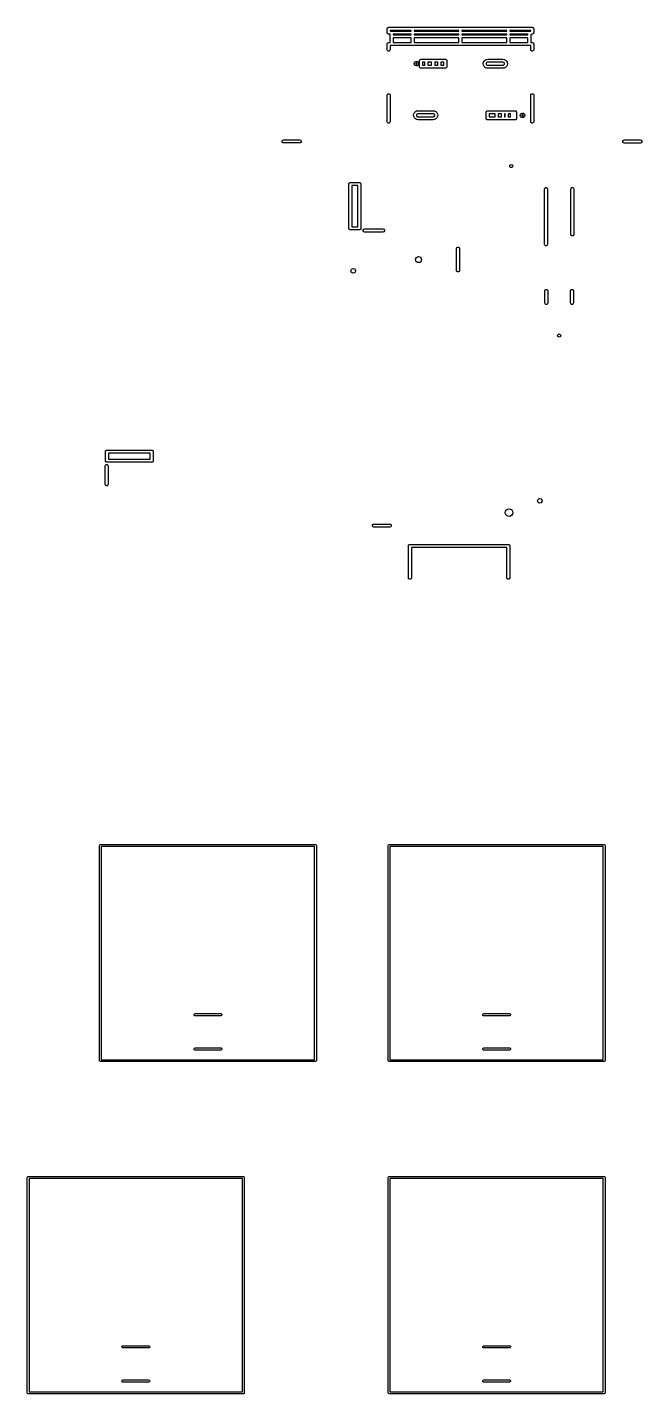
# Model space of a CAD drawing. Extents: x 9 to 342, y 7 to 196.
# Drawn here: x 175.5 to 216, y 105.4 to 195.5 of the extents above; entities that cross this region are included whole.
import ezdxf

# ---------------------------------------------------------------- set-up
doc = ezdxf.new("R2010")
doc.units = 0
doc.layers.add('BLACK', color=7, linetype='CONTINUOUS')

msp = doc.modelspace()

# ---------------------------------------------------------------- linework, layer by layer
at = {"layer": 'BLACK', "linetype": 'CONTINUOUS'}
for p, q in [((199.216, 195.432), (199.221, 195.447)), ((199.216, 195.182), (199.216, 195.432)), ((199.221, 195.168), (199.216, 195.182)), ((199.221, 195.463), (199.23, 195.476)), ((199.221, 195.447), (199.221, 195.463)), ((199.221, 195.166), (199.221, 195.168)), ((199.221, 195.151), (199.221, 195.166)), ((199.225, 195.146), (199.221, 195.151)), ((199.226, 195.139), (199.225, 195.146)), ((199.232, 195.131), (199.226, 195.139)), ((199.23, 195.476), (199.235, 195.491)), ((199.235, 195.123), (199.232, 195.131)), ((199.235, 195.491), (199.248, 195.5)), ((199.246, 195.115), (199.235, 195.123)), ((199.252, 195.108), (199.246, 195.115)), ((199.248, 195.5), (199.257, 195.513)), ((199.257, 195.101), (199.252, 195.108)), ((199.257, 195.513), (199.272, 195.518)), ((199.258, 195.101), (199.257, 195.101)), ((199.259, 195.1), (199.258, 195.101)), ((199.275, 195.094), (199.259, 195.1)), ((199.272, 195.518), (199.285, 195.527)), ((199.285, 195.087), (199.275, 195.094)), ((199.285, 195.527), (199.301, 195.527)), ((199.295, 195.087), (199.285, 195.087)), ((199.308, 195.082), (199.295, 195.087)), ((199.301, 195.527), (199.316, 195.532)), ((199.313, 195.083), (199.308, 195.082)), ((199.316, 195.082), (199.313, 195.083)), ((199.316, 195.532), (208.786, 195.532)), ((199.405, 195.082), (199.316, 195.082)), ((199.413, 195.067), (199.405, 195.082)), ((199.413, 195.057), (199.413, 195.067)), ((199.413, 194.532), (199.413, 195.057)), ((199.416, 195.332), (199.416, 195.29)), ((200.794, 195.332), (199.416, 195.332)), ((199.416, 195.29), (199.429, 195.289)), ((199.429, 195.289), (199.445, 195.282)), ((199.445, 195.282), (200.794, 195.282)), ((199.609, 195.082), (199.613, 195.057)), ((200.794, 195.082), (199.609, 195.082)), ((199.613, 195.057), (199.613, 195.032)), ((199.613, 195.032), (200.794, 195.032)), ((199.613, 194.832), (199.613, 194.532)), ((200.794, 194.832), (199.613, 194.832)), ((200.794, 195.282), (200.794, 195.332)), ((200.794, 195.032), (200.794, 195.082)), ((200.794, 194.532), (200.794, 194.832)), ((200.994, 195.332), (200.994, 195.282)), ((203.951, 195.332), (200.994, 195.332)), ((200.994, 195.282), (203.951, 195.282)), ((200.994, 195.082), (200.994, 195.032)), ((203.951, 195.082), (200.994, 195.082)), ((200.994, 195.032), (203.951, 195.032)), ((200.994, 194.832), (200.994, 194.532)), ((203.951, 194.832), (200.994, 194.832)), ((203.951, 195.282), (203.951, 195.332)), ((203.951, 195.032), (203.951, 195.082)), ((203.951, 194.532), (203.951, 194.832)), ((204.151, 195.332), (204.151, 195.282)), ((207.108, 195.332), (204.151, 195.332)), ((204.151, 195.282), (205.037, 195.282)), ((204.151, 195.082), (204.151, 195.032)), ((205.037, 195.082), (204.151, 195.082)), ((204.151, 195.032), (207.108, 195.032)), ((204.151, 194.832), (204.151, 194.532)), ((207.108, 194.832), (204.151, 194.832)), ((205.037, 195.282), (207.108, 195.282)), ((207.108, 195.082), (205.037, 195.082)), ((207.108, 195.282), (207.108, 195.332)), ((207.108, 195.032), (207.108, 195.082)), ((207.108, 194.532), (207.108, 194.832)), ((207.308, 195.332), (207.308, 195.282)), ((208.686, 195.332), (207.308, 195.332)), ((207.308, 195.282), (208.686, 195.282)), ((207.308, 195.082), (207.308, 195.032)), ((208.496, 195.082), (207.308, 195.082)), ((207.308, 195.032), (208.489, 195.032)), ((207.308, 194.832), (207.308, 194.532)), ((208.489, 194.832), (207.308, 194.832)), ((208.489, 195.057), (208.494, 195.071)), ((208.489, 195.032), (208.489, 195.057)), ((208.489, 194.532), (208.489, 194.832)), ((208.494, 195.071), (208.496, 195.082)), ((208.686, 195.282), (208.686, 195.332)), ((208.722, 195.065), (208.689, 195.035)), ((208.689, 195.035), (208.689, 195.034)), ((208.689, 195.034), (208.689, 194.532)), ((208.764, 195.082), (208.722, 195.065)), ((208.786, 195.082), (208.764, 195.082)), ((208.786, 195.532), (208.801, 195.527)), ((208.804, 195.087), (208.786, 195.082)), ((208.801, 195.527), (208.817, 195.527)), ((208.817, 195.087), (208.804, 195.087)), ((208.817, 195.527), (208.83, 195.518)), ((208.824, 195.092), (208.817, 195.087)), ((208.836, 195.095), (208.824, 195.092)), ((208.83, 195.518), (208.845, 195.513)), ((208.84, 195.1), (208.836, 195.095)), ((208.845, 195.101), (208.84, 195.1)), ((208.845, 195.513), (208.854, 195.5)), ((208.853, 195.112), (208.845, 195.101)), ((208.856, 195.115), (208.853, 195.112)), ((208.854, 195.5), (208.867, 195.491)), ((208.867, 195.123), (208.856, 195.115)), ((208.867, 195.491), (208.872, 195.476)), ((208.868, 195.128), (208.867, 195.123)), ((208.873, 195.132), (208.868, 195.128)), ((208.872, 195.476), (208.881, 195.463)), ((208.876, 195.144), (208.873, 195.132)), ((208.881, 195.151), (208.876, 195.144)), ((208.881, 195.463), (208.881, 195.447)), ((208.881, 195.447), (208.886, 195.432)), ((208.886, 195.182), (208.881, 195.164)), ((208.881, 195.164), (208.881, 195.151)), ((208.886, 195.432), (208.886, 195.182)), ((199.216, 194.432), (199.221, 194.447)), ((199.216, 194.057), (199.216, 194.432)), ((199.235, 193.998), (199.216, 194.057)), ((199.221, 194.463), (199.23, 194.476)), ((199.221, 194.447), (199.221, 194.463)), ((199.23, 194.476), (199.235, 194.491)), ((199.235, 194.491), (199.248, 194.5)), ((199.285, 193.962), (199.235, 193.998)), ((199.248, 194.5), (199.257, 194.513)), ((199.257, 194.513), (199.272, 194.518)), ((199.272, 194.518), (199.285, 194.527)), ((199.285, 194.527), (199.301, 194.527)), ((199.347, 193.962), (199.285, 193.962)), ((199.301, 194.527), (199.316, 194.532)), ((199.316, 194.532), (199.413, 194.532)), ((199.397, 193.998), (199.347, 193.962)), ((199.416, 194.057), (199.397, 193.998)), ((208.686, 194.332), (199.416, 194.332)), ((199.416, 194.332), (199.416, 194.057)), ((199.613, 194.532), (200.794, 194.532)), ((200.994, 194.532), (203.951, 194.532)), ((204.151, 194.532), (207.108, 194.532)), ((207.308, 194.532), (208.489, 194.532)), ((208.686, 194.057), (208.686, 194.332)), ((208.705, 193.998), (208.686, 194.057)), ((208.689, 194.532), (208.786, 194.532)), ((208.755, 193.962), (208.705, 193.998)), ((208.817, 193.962), (208.755, 193.962)), ((208.786, 194.532), (208.801, 194.527)), ((208.801, 194.527), (208.817, 194.527)), ((208.817, 194.527), (208.83, 194.518)), ((208.867, 193.998), (208.817, 193.962)), ((208.83, 194.518), (208.845, 194.513)), ((208.845, 194.513), (208.854, 194.5)), ((208.854, 194.5), (208.867, 194.491)), ((208.867, 194.491), (208.872, 194.476)), ((208.886, 194.057), (208.867, 193.998)), ((208.872, 194.476), (208.881, 194.463)), ((208.881, 194.463), (208.881, 194.447)), ((208.881, 194.447), (208.886, 194.432)), ((208.886, 194.432), (208.886, 194.057)), ((201.001, 193.132), (201.016, 193.197)), ((201.016, 193.067), (201.001, 193.132)), ((201.016, 193.197), (201.057, 193.249)), ((201.057, 193.015), (201.016, 193.067)), ((201.057, 193.249), (201.118, 193.278)), ((201.118, 192.986), (201.057, 193.015)), ((201.12, 193.175), (201.101, 193.148)), ((201.101, 193.148), (201.101, 193.132)), ((201.101, 193.132), (201.101, 193.116)), ((201.101, 193.116), (201.12, 193.089)), ((201.118, 193.278), (201.184, 193.278)), ((201.184, 192.986), (201.118, 192.986)), ((201.151, 193.185), (201.12, 193.175)), ((201.12, 193.089), (201.151, 193.079)), ((201.182, 193.175), (201.151, 193.185)), ((201.151, 193.079), (201.182, 193.089)), ((201.201, 193.148), (201.182, 193.175)), ((201.182, 193.089), (201.201, 193.116)), ((201.184, 193.278), (201.245, 193.249)), ((201.245, 193.015), (201.184, 192.986)), ((201.201, 193.132), (201.201, 193.148)), ((201.201, 193.116), (201.201, 193.132)), ((201.245, 193.249), (201.286, 193.197)), ((201.286, 193.067), (201.245, 193.015)), ((201.286, 193.197), (201.301, 193.132)), ((201.301, 193.132), (201.286, 193.067)), ((201.351, 193.332), (201.356, 193.347)), ((201.351, 192.932), (201.351, 193.332)), ((201.356, 192.917), (201.351, 192.932)), ((201.356, 193.363), (201.365, 193.376)), ((201.356, 193.347), (201.356, 193.363)), ((201.356, 192.901), (201.356, 192.917)), ((201.365, 192.888), (201.356, 192.901)), ((201.365, 193.376), (201.37, 193.391)), ((201.37, 193.391), (201.383, 193.4)), ((201.383, 193.4), (201.392, 193.413)), ((201.392, 193.413), (201.407, 193.418)), ((201.407, 193.418), (201.42, 193.427)), ((201.42, 193.427), (201.436, 193.427)), ((201.436, 193.427), (201.451, 193.432)), ((201.451, 193.432), (201.651, 193.432)), ((201.551, 193.232), (201.551, 193.032)), ((201.651, 193.232), (201.551, 193.232)), ((201.551, 193.032), (201.701, 193.032)), ((201.651, 193.432), (203.051, 193.432)), ((201.701, 193.232), (201.651, 193.232)), ((201.701, 193.032), (201.701, 193.232)), ((201.901, 193.232), (201.901, 193.032)), ((202.151, 193.232), (201.901, 193.232)), ((201.901, 193.032), (202.151, 193.032)), ((202.151, 193.032), (202.151, 193.232)), ((202.351, 193.232), (202.351, 193.032)), ((202.551, 193.232), (202.351, 193.232)), ((202.351, 193.032), (202.551, 193.032)), ((202.551, 193.032), (202.551, 193.232)), ((202.751, 193.232), (202.751, 193.032)), ((202.951, 193.232), (202.751, 193.232)), ((202.751, 193.032), (202.951, 193.032)), ((202.951, 193.032), (202.951, 193.232)), ((203.051, 193.432), (203.066, 193.427)), ((203.066, 193.427), (203.082, 193.427)), ((203.082, 193.427), (203.095, 193.418)), ((203.095, 193.418), (203.11, 193.413)), ((203.11, 193.413), (203.119, 193.4)), ((203.119, 193.4), (203.132, 193.391)), ((203.132, 193.391), (203.137, 193.376)), ((203.137, 193.376), (203.146, 193.363)), ((203.146, 192.901), (203.137, 192.888)), ((203.146, 193.363), (203.146, 193.347)), ((203.146, 193.347), (203.151, 193.332)), ((203.151, 192.932), (203.146, 192.917)), ((203.146, 192.917), (203.146, 192.901)), ((203.151, 193.332), (203.151, 192.932)), ((205.551, 193.132), (205.566, 193.225)), ((205.566, 193.039), (205.551, 193.132)), ((205.566, 193.225), (205.608, 193.308)), ((205.608, 192.956), (205.566, 193.039)), ((205.608, 193.308), (205.675, 193.375)), ((205.675, 192.889), (205.608, 192.956)), ((205.675, 193.375), (205.758, 193.417)), ((205.778, 193.205), (205.751, 193.159)), ((205.751, 193.159), (205.751, 193.105)), ((205.751, 193.105), (205.778, 193.059)), ((205.758, 193.417), (205.851, 193.432)), ((205.824, 193.232), (205.778, 193.205)), ((205.778, 193.059), (205.824, 193.032)), ((205.851, 193.232), (205.824, 193.232)), ((205.824, 193.032), (205.851, 193.032)), ((205.851, 193.432), (206.851, 193.432)), ((206.851, 193.232), (205.851, 193.232)), ((205.851, 193.032), (206.851, 193.032)), ((206.851, 193.432), (206.944, 193.417)), ((206.878, 193.232), (206.851, 193.232)), ((206.851, 193.032), (206.878, 193.032)), ((206.924, 193.205), (206.878, 193.232)), ((206.878, 193.032), (206.924, 193.059)), ((206.951, 193.159), (206.924, 193.205)), ((206.924, 193.059), (206.951, 193.105)), ((206.944, 193.417), (207.027, 193.375)), ((206.951, 193.105), (206.951, 193.159)), ((207.027, 193.375), (207.094, 193.308)), ((207.094, 192.956), (207.027, 192.889)), ((207.094, 193.308), (207.136, 193.225)), ((207.136, 193.039), (207.094, 192.956)), ((207.136, 193.225), (207.151, 193.132)), ((207.151, 193.132), (207.136, 193.039)), ((201.37, 192.873), (201.365, 192.888)), ((201.383, 192.864), (201.37, 192.873)), ((201.392, 192.851), (201.383, 192.864)), ((201.407, 192.846), (201.392, 192.851)), ((201.42, 192.837), (201.407, 192.846)), ((201.436, 192.837), (201.42, 192.837)), ((201.451, 192.832), (201.436, 192.837)), ((203.051, 192.832), (201.451, 192.832)), ((203.066, 192.837), (203.051, 192.832)), ((203.082, 192.837), (203.066, 192.837)), ((203.095, 192.846), (203.082, 192.837)), ((203.11, 192.851), (203.095, 192.846)), ((203.119, 192.864), (203.11, 192.851)), ((203.132, 192.873), (203.119, 192.864)), ((203.137, 192.888), (203.132, 192.873)), ((205.758, 192.847), (205.675, 192.889)), ((205.851, 192.832), (205.758, 192.847)), ((206.851, 192.832), (205.851, 192.832)), ((206.944, 192.847), (206.851, 192.832)), ((207.027, 192.889), (206.944, 192.847)), ((199.216, 191.057), (199.235, 191.116)), ((199.235, 191.116), (199.285, 191.152)), ((199.285, 191.152), (199.347, 191.152)), ((199.347, 191.152), (199.397, 191.116)), ((199.397, 191.116), (199.416, 191.057)), ((208.686, 191.057), (208.705, 191.116)), ((208.705, 191.116), (208.755, 191.152)), ((208.755, 191.152), (208.817, 191.152)), ((208.817, 191.152), (208.867, 191.116)), ((208.867, 191.116), (208.886, 191.057)), ((199.216, 189.307), (199.216, 191.057)), ((199.416, 191.057), (199.416, 189.307)), ((208.686, 189.307), (208.686, 191.057)), ((208.886, 191.057), (208.886, 189.307)), ((199.235, 189.248), (199.216, 189.307)), ((199.416, 189.307), (199.397, 189.248)), ((200.951, 189.732), (200.966, 189.825)), ((200.966, 189.639), (200.951, 189.732)), ((200.966, 189.825), (201.008, 189.908)), ((201.008, 189.556), (200.966, 189.639)), ((201.008, 189.908), (201.075, 189.975)), ((201.075, 189.489), (201.008, 189.556)), ((201.075, 189.975), (201.158, 190.017)), ((201.158, 189.447), (201.075, 189.489)), ((201.178, 189.805), (201.151, 189.759)), ((201.151, 189.759), (201.151, 189.705)), ((201.151, 189.705), (201.178, 189.659)), ((201.158, 190.017), (201.251, 190.032)), ((201.251, 189.432), (201.158, 189.447)), ((201.224, 189.832), (201.178, 189.805)), ((201.178, 189.659), (201.224, 189.632)), ((201.251, 189.832), (201.224, 189.832)), ((201.224, 189.632), (201.251, 189.632)), ((201.251, 190.032), (202.251, 190.032)), ((202.251, 189.832), (201.251, 189.832)), ((201.251, 189.632), (202.251, 189.632)), ((202.251, 189.432), (201.251, 189.432)), ((202.251, 190.032), (202.344, 190.017)), ((202.278, 189.832), (202.251, 189.832)), ((202.251, 189.632), (202.278, 189.632)), ((202.344, 189.447), (202.251, 189.432)), ((202.324, 189.805), (202.278, 189.832)), ((202.278, 189.632), (202.324, 189.659)), ((202.351, 189.759), (202.324, 189.805)), ((202.324, 189.659), (202.351, 189.705)), ((202.344, 190.017), (202.427, 189.975)), ((202.427, 189.489), (202.344, 189.447)), ((202.351, 189.705), (202.351, 189.759)), ((202.427, 189.975), (202.494, 189.908)), ((202.494, 189.556), (202.427, 189.489)), ((202.494, 189.908), (202.536, 189.825)), ((202.536, 189.639), (202.494, 189.556)), ((202.536, 189.825), (202.551, 189.732)), ((202.551, 189.732), (202.536, 189.639)), ((205.751, 189.932), (205.756, 189.947)), ((205.751, 189.519), (205.751, 189.932)), ((205.756, 189.504), (205.751, 189.519)), ((205.756, 189.963), (205.765, 189.976)), ((205.756, 189.947), (205.756, 189.963)), ((205.756, 189.488), (205.756, 189.504)), ((205.765, 189.475), (205.756, 189.488)), ((205.765, 189.976), (205.77, 189.991)), ((205.77, 189.46), (205.765, 189.475)), ((205.77, 189.991), (205.783, 190)), ((205.783, 189.451), (205.77, 189.46)), ((205.783, 190), (205.792, 190.013)), ((205.792, 189.438), (205.783, 189.451)), ((205.792, 190.013), (205.807, 190.018)), ((205.807, 189.433), (205.792, 189.438)), ((205.807, 190.018), (205.82, 190.027)), ((205.82, 189.424), (205.807, 189.433)), ((205.82, 190.027), (205.836, 190.027)), ((205.836, 189.424), (205.82, 189.424)), ((205.836, 190.027), (205.851, 190.032)), ((205.851, 189.419), (205.836, 189.424)), ((205.851, 190.032), (207.651, 190.032)), ((207.651, 189.419), (205.851, 189.419)), ((205.951, 189.832), (205.951, 189.619)), ((206.351, 189.832), (205.951, 189.832)), ((205.951, 189.619), (206.351, 189.619)), ((206.351, 189.619), (206.351, 189.832)), ((206.551, 189.832), (206.551, 189.619)), ((206.751, 189.832), (206.551, 189.832)), ((206.551, 189.619), (206.751, 189.619)), ((206.751, 189.619), (206.751, 189.832)), ((206.951, 189.832), (206.951, 189.619)), ((207.001, 189.832), (206.951, 189.832)), ((206.951, 189.619), (207.001, 189.619)), ((207.001, 189.619), (207.001, 189.832)), ((207.201, 189.832), (207.201, 189.619)), ((207.351, 189.832), (207.201, 189.832)), ((207.201, 189.619), (207.351, 189.619)), ((207.351, 189.619), (207.351, 189.832)), ((207.651, 190.032), (207.666, 190.027)), ((207.71, 189.438), (207.651, 189.419)), ((207.666, 190.027), (207.682, 190.027)), ((207.682, 190.027), (207.695, 190.018)), ((207.695, 190.018), (207.71, 190.013)), ((207.71, 190.013), (207.719, 190)), ((207.746, 189.488), (207.71, 189.438)), ((207.719, 190), (207.732, 189.991)), ((207.732, 189.991), (207.737, 189.976)), ((207.737, 189.976), (207.746, 189.963)), ((207.746, 189.963), (207.746, 189.947)), ((207.746, 189.947), (207.751, 189.932)), ((207.751, 189.532), (207.746, 189.517)), ((207.746, 189.517), (207.746, 189.488)), ((207.751, 189.932), (207.751, 189.532)), ((208.001, 189.732), (208.016, 189.797)), ((208.016, 189.667), (208.001, 189.732)), ((208.016, 189.797), (208.057, 189.849)), ((208.057, 189.615), (208.016, 189.667)), ((208.057, 189.849), (208.118, 189.878)), ((208.118, 189.586), (208.057, 189.615)), ((208.12, 189.775), (208.101, 189.748)), ((208.101, 189.748), (208.101, 189.732)), ((208.101, 189.732), (208.101, 189.716)), ((208.101, 189.716), (208.12, 189.689)), ((208.118, 189.878), (208.184, 189.878)), ((208.184, 189.586), (208.118, 189.586)), ((208.151, 189.785), (208.12, 189.775)), ((208.12, 189.689), (208.151, 189.679)), ((208.182, 189.775), (208.151, 189.785)), ((208.151, 189.679), (208.182, 189.689)), ((208.201, 189.748), (208.182, 189.775)), ((208.182, 189.689), (208.201, 189.716)), ((208.184, 189.878), (208.245, 189.849)), ((208.245, 189.615), (208.184, 189.586)), ((208.201, 189.732), (208.201, 189.748)), ((208.201, 189.716), (208.201, 189.732)), ((208.245, 189.849), (208.286, 189.797)), ((208.286, 189.667), (208.245, 189.615)), ((208.286, 189.797), (208.301, 189.732)), ((208.301, 189.732), (208.286, 189.667)), ((208.705, 189.248), (208.686, 189.307)), ((208.886, 189.307), (208.867, 189.248)), ((199.285, 189.212), (199.235, 189.248)), ((199.347, 189.212), (199.285, 189.212)), ((199.397, 189.248), (199.347, 189.212)), ((208.755, 189.212), (208.705, 189.248)), ((208.817, 189.212), (208.755, 189.212)), ((208.867, 189.248), (208.817, 189.212)), ((192.293, 188.033), (192.329, 188.083)), ((192.293, 187.971), (192.293, 188.033)), ((192.329, 187.921), (192.293, 187.971)), ((192.329, 188.083), (192.388, 188.102)), ((192.388, 187.902), (192.329, 187.921)), ((192.388, 188.102), (193.438, 188.102)), ((193.438, 187.902), (192.388, 187.902)), ((193.438, 188.102), (193.497, 188.083)), ((193.497, 187.921), (193.438, 187.902)), ((193.497, 188.083), (193.533, 188.033)), ((193.533, 187.971), (193.497, 187.921)), ((193.533, 188.033), (193.533, 187.971)), ((214.772, 188.032), (214.808, 188.082)), ((214.772, 187.97), (214.772, 188.032)), ((214.808, 187.92), (214.772, 187.97)), ((214.808, 188.082), (214.867, 188.101)), ((214.867, 187.901), (214.808, 187.92)), ((214.867, 188.101), (215.917, 188.101)), ((215.917, 187.901), (214.867, 187.901)), ((215.917, 188.101), (215.976, 188.082)), ((215.976, 187.92), (215.917, 187.901)), ((215.976, 188.082), (216.012, 188.032)), ((216.012, 187.97), (215.976, 187.92)), ((216.012, 188.032), (216.012, 187.97)), ((207.301, 186.382), (207.314, 186.432)), ((207.314, 186.332), (207.301, 186.382)), ((207.314, 186.432), (207.351, 186.469)), ((207.351, 186.295), (207.314, 186.332)), ((207.351, 186.469), (207.401, 186.482)), ((207.401, 186.282), (207.351, 186.295)), ((207.401, 186.482), (207.451, 186.469)), ((207.451, 186.295), (207.401, 186.282)), ((207.451, 186.469), (207.488, 186.432)), ((207.488, 186.332), (207.451, 186.295)), ((207.488, 186.432), (207.501, 186.382)), ((207.501, 186.382), (207.488, 186.332)), ((196.684, 185.19), (196.689, 185.205)), ((196.684, 182.266), (196.684, 185.19)), ((196.689, 185.221), (196.698, 185.234)), ((196.689, 185.205), (196.689, 185.221)), ((196.698, 185.234), (196.703, 185.249)), ((196.703, 185.249), (196.716, 185.258)), ((196.716, 185.258), (196.725, 185.271)), ((196.725, 185.271), (196.74, 185.276)), ((196.74, 185.276), (196.753, 185.286)), ((196.753, 185.286), (196.769, 185.286)), ((196.769, 185.286), (196.784, 185.29)), ((196.784, 185.29), (197.384, 185.29)), ((196.884, 185.09), (196.884, 182.366)), ((197.284, 185.09), (196.884, 185.09)), ((197.284, 182.366), (197.284, 185.09)), ((197.384, 185.29), (197.399, 185.286)), ((197.399, 185.286), (197.415, 185.286)), ((197.415, 185.286), (197.428, 185.276)), ((197.428, 185.276), (197.443, 185.271)), ((197.443, 185.271), (197.452, 185.258)), ((197.452, 185.258), (197.465, 185.249)), ((197.465, 185.249), (197.47, 185.234)), ((197.47, 185.234), (197.479, 185.221)), ((197.479, 185.221), (197.479, 185.205)), ((197.479, 185.205), (197.484, 185.19)), ((197.484, 185.19), (197.484, 182.266)), ((209.591, 184.862), (209.61, 184.921)), ((209.591, 181.212), (209.591, 184.862)), ((209.61, 184.921), (209.66, 184.957)), ((209.66, 184.957), (209.722, 184.957)), ((209.722, 184.957), (209.772, 184.921)), ((209.772, 184.921), (209.791, 184.862)), ((209.791, 184.862), (209.791, 181.212)), ((211.341, 184.862), (211.36, 184.921)), ((211.341, 181.862), (211.341, 184.862)), ((211.36, 184.921), (211.41, 184.957)), ((211.41, 184.957), (211.472, 184.957)), ((211.472, 184.957), (211.522, 184.921)), ((211.522, 184.921), (211.541, 184.862)), ((211.541, 184.862), (211.541, 181.862)), ((196.689, 182.251), (196.684, 182.266)), ((196.689, 182.235), (196.689, 182.251)), ((196.698, 182.223), (196.689, 182.235)), ((196.703, 182.208), (196.698, 182.223)), ((196.716, 182.198), (196.703, 182.208)), ((196.725, 182.185), (196.716, 182.198)), ((196.74, 182.181), (196.725, 182.185)), ((196.753, 182.171), (196.74, 182.181)), ((196.769, 182.171), (196.753, 182.171)), ((196.784, 182.166), (196.769, 182.171)), ((197.384, 182.166), (196.784, 182.166)), ((196.884, 182.366), (197.284, 182.366)), ((197.399, 182.171), (197.384, 182.166)), ((197.415, 182.171), (197.399, 182.171)), ((197.428, 182.181), (197.415, 182.171)), ((197.443, 182.185), (197.428, 182.181)), ((197.452, 182.198), (197.443, 182.185)), ((197.465, 182.208), (197.452, 182.198)), ((197.47, 182.223), (197.465, 182.208)), ((197.479, 182.235), (197.47, 182.223)), ((197.484, 182.266), (197.479, 182.251)), ((197.479, 182.251), (197.479, 182.235)), ((197.639, 182.159), (197.675, 182.209)), ((197.639, 182.097), (197.639, 182.159)), ((197.675, 182.047), (197.639, 182.097)), ((197.675, 182.209), (197.734, 182.228)), ((197.734, 182.228), (198.934, 182.228)), ((198.934, 182.228), (198.993, 182.209)), ((198.993, 182.209), (199.029, 182.159)), ((199.029, 182.097), (198.993, 182.047)), ((199.029, 182.159), (199.029, 182.097)), ((197.734, 182.028), (197.675, 182.047)), ((198.934, 182.028), (197.734, 182.028)), ((198.993, 182.047), (198.934, 182.028)), ((209.61, 181.153), (209.591, 181.212)), ((209.791, 181.212), (209.772, 181.153)), ((211.36, 181.803), (211.341, 181.862)), ((211.41, 181.767), (211.36, 181.803)), ((211.472, 181.767), (211.41, 181.767)), ((211.522, 181.803), (211.472, 181.767)), ((211.541, 181.862), (211.522, 181.803)), ((201.084, 180.213), (201.099, 180.29)), ((201.099, 180.29), (201.143, 180.354)), ((201.143, 180.354), (201.207, 180.398)), ((201.207, 180.398), (201.284, 180.413)), ((201.284, 180.413), (201.361, 180.398)), ((201.361, 180.398), (201.425, 180.354)), ((201.425, 180.354), (201.469, 180.29)), ((201.469, 180.29), (201.484, 180.213)), ((203.784, 180.938), (203.803, 180.997)), ((203.784, 179.488), (203.784, 180.938)), ((203.803, 180.997), (203.853, 181.033)), ((203.853, 181.033), (203.915, 181.033)), ((203.915, 181.033), (203.965, 180.997)), ((203.965, 180.997), (203.984, 180.938)), ((203.984, 180.938), (203.984, 179.488)), ((209.66, 181.117), (209.61, 181.153)), ((209.722, 181.117), (209.66, 181.117)), ((209.772, 181.153), (209.722, 181.117)), ((196.827, 179.463), (196.847, 179.538)), ((196.847, 179.388), (196.827, 179.463)), ((196.847, 179.538), (196.902, 179.593)), ((196.902, 179.333), (196.847, 179.388)), ((196.902, 179.593), (196.977, 179.613)), ((196.977, 179.613), (197.052, 179.593)), ((197.052, 179.593), (197.107, 179.538)), ((197.107, 179.388), (197.052, 179.333)), ((197.107, 179.538), (197.127, 179.463)), ((197.127, 179.463), (197.107, 179.388)), ((201.099, 180.136), (201.084, 180.213)), ((201.143, 180.072), (201.099, 180.136)), ((201.207, 180.028), (201.143, 180.072)), ((201.284, 180.013), (201.207, 180.028)), ((201.361, 180.028), (201.284, 180.013)), ((201.425, 180.072), (201.361, 180.028)), ((201.469, 180.136), (201.425, 180.072)), ((201.484, 180.213), (201.469, 180.136)), ((203.803, 179.429), (203.784, 179.488)), ((203.853, 179.393), (203.803, 179.429)), ((203.915, 179.393), (203.853, 179.393)), ((203.965, 179.429), (203.915, 179.393)), ((203.984, 179.488), (203.965, 179.429)), ((196.977, 179.313), (196.902, 179.333)), ((197.052, 179.333), (196.977, 179.313)), ((209.616, 178.146), (209.635, 178.205)), ((209.616, 177.346), (209.616, 178.146)), ((209.635, 178.205), (209.685, 178.241)), ((209.685, 178.241), (209.747, 178.241)), ((209.747, 178.241), (209.797, 178.205)), ((209.797, 178.205), (209.816, 178.146)), ((209.816, 178.146), (209.816, 177.346)), ((211.316, 178.146), (211.335, 178.205)), ((211.316, 177.346), (211.316, 178.146)), ((211.335, 178.205), (211.385, 178.241)), ((211.385, 178.241), (211.447, 178.241)), ((211.447, 178.241), (211.497, 178.205)), ((211.497, 178.205), (211.516, 178.146)), ((211.516, 178.146), (211.516, 177.346)), ((209.635, 177.287), (209.616, 177.346)), ((209.685, 177.251), (209.635, 177.287)), ((209.747, 177.251), (209.685, 177.251)), ((209.797, 177.287), (209.747, 177.251)), ((209.816, 177.346), (209.797, 177.287)), ((211.335, 177.287), (211.316, 177.346)), ((211.385, 177.251), (211.335, 177.287)), ((211.447, 177.251), (211.385, 177.251)), ((211.497, 177.287), (211.447, 177.251)), ((211.516, 177.346), (211.497, 177.287)), ((210.466, 175.196), (210.479, 175.246)), ((210.479, 175.146), (210.466, 175.196)), ((210.479, 175.246), (210.516, 175.283)), ((210.516, 175.109), (210.479, 175.146)), ((210.516, 175.283), (210.566, 175.296)), ((210.566, 175.096), (210.516, 175.109)), ((210.566, 175.296), (210.616, 175.283)), ((210.616, 175.109), (210.566, 175.096)), ((210.616, 175.283), (210.653, 175.246)), ((210.653, 175.146), (210.616, 175.109)), ((210.653, 175.246), (210.666, 175.196)), ((210.666, 175.196), (210.653, 175.146)), ((180.62, 167.54), (180.625, 167.555)), ((180.62, 166.94), (180.62, 167.54)), ((180.625, 166.925), (180.62, 166.94)), ((180.625, 167.571), (180.634, 167.584)), ((180.625, 167.555), (180.625, 167.571)), ((180.625, 166.909), (180.625, 166.925)), ((180.634, 166.896), (180.625, 166.909)), ((180.634, 167.584), (180.639, 167.599)), ((180.639, 166.881), (180.634, 166.896)), ((180.639, 167.599), (180.652, 167.608)), ((180.652, 166.872), (180.639, 166.881)), ((180.652, 167.608), (180.661, 167.621)), ((180.661, 166.859), (180.652, 166.872)), ((180.661, 167.621), (180.676, 167.626)), ((180.676, 166.854), (180.661, 166.859)), ((180.676, 167.626), (180.689, 167.635)), ((180.689, 166.845), (180.676, 166.854)), ((180.689, 167.635), (180.705, 167.635)), ((180.705, 166.845), (180.689, 166.845)), ((180.705, 167.635), (180.72, 167.64)), ((180.72, 166.84), (180.705, 166.845)), ((180.72, 167.64), (183.68, 167.64)), ((183.68, 166.84), (180.72, 166.84)), ((180.82, 167.44), (180.82, 167.04)), ((183.58, 167.44), (180.82, 167.44)), ((180.82, 167.04), (183.58, 167.04)), ((183.58, 167.04), (183.58, 167.44)), ((183.68, 167.64), (183.695, 167.635)), ((183.695, 166.845), (183.68, 166.84)), ((183.695, 167.635), (183.711, 167.635)), ((183.711, 166.845), (183.695, 166.845)), ((183.711, 167.635), (183.724, 167.626)), ((183.724, 166.854), (183.711, 166.845)), ((183.724, 167.626), (183.739, 167.621)), ((183.739, 166.859), (183.724, 166.854)), ((183.739, 167.621), (183.748, 167.608)), ((183.748, 166.872), (183.739, 166.859)), ((183.748, 167.608), (183.761, 167.599)), ((183.761, 166.881), (183.748, 166.872)), ((183.761, 167.599), (183.766, 167.584)), ((183.766, 166.896), (183.761, 166.881)), ((183.766, 167.584), (183.775, 167.571)), ((183.775, 166.909), (183.766, 166.896)), ((183.775, 167.571), (183.775, 167.555)), ((183.775, 167.555), (183.78, 167.54)), ((183.78, 166.94), (183.775, 166.925)), ((183.775, 166.925), (183.775, 166.909)), ((183.78, 167.54), (183.78, 166.94)), ((180.6, 166.59), (180.619, 166.649)), ((180.6, 165.39), (180.6, 166.59)), ((180.619, 166.649), (180.669, 166.685)), ((180.669, 166.685), (180.731, 166.685)), ((180.731, 166.685), (180.781, 166.649)), ((180.781, 166.649), (180.8, 166.59)), ((180.8, 166.59), (180.8, 165.39)), ((180.619, 165.331), (180.6, 165.39)), ((180.669, 165.295), (180.619, 165.331)), ((180.731, 165.295), (180.669, 165.295)), ((180.781, 165.331), (180.731, 165.295)), ((180.8, 165.39), (180.781, 165.331)), ((209.146, 164.296), (209.166, 164.371)), ((209.166, 164.221), (209.146, 164.296)), ((209.166, 164.371), (209.221, 164.426)), ((209.221, 164.166), (209.166, 164.221)), ((209.221, 164.426), (209.296, 164.446)), ((209.296, 164.146), (209.221, 164.166)), ((209.296, 164.446), (209.371, 164.426)), ((209.371, 164.166), (209.296, 164.146)), ((209.371, 164.426), (209.426, 164.371)), ((209.426, 164.221), (209.371, 164.166)), ((209.426, 164.371), (209.446, 164.296)), ((209.446, 164.296), (209.426, 164.221)), ((207.012, 163.519), (207.031, 163.615)), ((207.031, 163.423), (207.012, 163.519)), ((207.031, 163.615), (207.085, 163.696)), ((207.085, 163.342), (207.031, 163.423)), ((207.085, 163.696), (207.166, 163.75)), ((207.166, 163.288), (207.085, 163.342)), ((207.166, 163.75), (207.262, 163.769)), ((207.262, 163.269), (207.166, 163.288)), ((207.262, 163.769), (207.358, 163.75)), ((207.358, 163.288), (207.262, 163.269)), ((207.358, 163.75), (207.439, 163.696)), ((207.439, 163.342), (207.358, 163.288)), ((207.439, 163.696), (207.493, 163.615)), ((207.493, 163.423), (207.439, 163.342)), ((207.493, 163.615), (207.512, 163.519)), ((207.512, 163.519), (207.493, 163.423)), ((198.244, 162.695), (198.28, 162.745)), ((198.244, 162.633), (198.244, 162.695)), ((198.28, 162.583), (198.244, 162.633)), ((198.28, 162.745), (198.339, 162.764)), ((198.339, 162.564), (198.28, 162.583)), ((198.339, 162.764), (199.389, 162.764)), ((199.389, 162.564), (198.339, 162.564)), ((199.389, 162.764), (199.448, 162.745)), ((199.448, 162.583), (199.389, 162.564)), ((199.448, 162.745), (199.484, 162.695)), ((199.484, 162.633), (199.448, 162.583)), ((199.484, 162.695), (199.484, 162.633)), ((200.617, 161.35), (200.626, 161.363)), ((200.617, 161.334), (200.617, 161.35)), ((200.626, 161.363), (200.631, 161.378)), ((200.631, 161.378), (200.644, 161.387)), ((200.644, 161.387), (200.653, 161.4)), ((200.653, 161.4), (200.668, 161.405)), ((200.668, 161.405), (200.681, 161.414)), ((200.681, 161.414), (200.697, 161.414)), ((200.697, 161.414), (200.712, 161.419)), ((200.712, 161.419), (207.212, 161.419)), ((207.212, 161.419), (207.227, 161.414)), ((207.227, 161.414), (207.243, 161.414)), ((207.243, 161.414), (207.256, 161.405)), ((207.256, 161.405), (207.271, 161.4)), ((207.271, 161.4), (207.28, 161.387)), ((207.28, 161.387), (207.293, 161.378)), ((207.293, 161.378), (207.298, 161.363)), ((207.298, 161.363), (207.307, 161.35)), ((207.307, 161.35), (207.307, 161.334)), ((200.612, 161.319), (200.617, 161.334)), ((200.612, 159.219), (200.612, 161.319)), ((207.112, 161.219), (200.812, 161.219)), ((200.812, 161.219), (200.812, 159.219)), ((207.112, 159.219), (207.112, 161.219)), ((207.307, 161.334), (207.312, 161.319)), ((207.312, 161.319), (207.312, 159.219)), ((200.631, 159.16), (200.612, 159.219)), ((200.681, 159.124), (200.631, 159.16)), ((200.743, 159.124), (200.681, 159.124)), ((200.793, 159.16), (200.743, 159.124)), ((200.812, 159.219), (200.793, 159.16)), ((207.131, 159.16), (207.112, 159.219)), ((207.181, 159.124), (207.131, 159.16)), ((207.243, 159.124), (207.181, 159.124)), ((207.293, 159.16), (207.243, 159.124)), ((207.312, 159.219), (207.293, 159.16)), ((180.228, 141.561), (180.246, 141.604)), ((180.228, 127.361), (180.228, 141.561)), ((180.246, 141.604), (180.288, 141.621)), ((180.288, 141.621), (194.488, 141.621)), ((194.488, 141.621), (194.531, 141.604)), ((194.531, 141.604), (194.548, 141.561)), ((194.548, 141.561), (194.548, 127.361)), ((199.278, 141.561), (199.296, 141.604)), ((199.278, 127.361), (199.278, 141.561)), ((199.296, 141.604), (199.338, 141.621)), ((199.338, 141.621), (213.538, 141.621)), ((213.538, 141.621), (213.581, 141.604)), ((213.581, 141.604), (213.599, 141.561)), ((213.599, 141.561), (213.599, 127.361)), ((180.349, 141.501), (180.349, 127.421)), ((194.428, 141.501), (180.349, 141.501)), ((194.428, 127.421), (194.428, 141.501)), ((199.398, 141.501), (199.398, 127.421)), ((213.478, 141.501), (199.398, 141.501)), ((213.478, 127.421), (213.478, 141.501)), ((186.468, 130.405), (186.494, 130.45)), ((186.477, 130.353), (186.468, 130.405)), ((186.517, 130.32), (186.477, 130.353)), ((186.494, 130.45), (186.543, 130.468)), ((186.543, 130.315), (186.517, 130.32)), ((186.543, 130.468), (188.234, 130.468)), ((188.234, 130.315), (186.543, 130.315)), ((188.234, 130.468), (188.26, 130.463)), ((188.283, 130.333), (188.234, 130.315)), ((188.26, 130.463), (188.3, 130.43)), ((188.309, 130.378), (188.283, 130.333)), ((188.3, 130.43), (188.309, 130.378)), ((205.518, 130.405), (205.544, 130.45)), ((205.527, 130.353), (205.518, 130.405)), ((205.567, 130.32), (205.527, 130.353)), ((205.544, 130.45), (205.593, 130.468)), ((205.593, 130.315), (205.567, 130.32)), ((205.593, 130.468), (207.284, 130.468)), ((207.284, 130.315), (205.593, 130.315)), ((207.284, 130.468), (207.31, 130.463)), ((207.333, 130.333), (207.284, 130.315)), ((207.31, 130.463), (207.35, 130.43)), ((207.359, 130.378), (207.333, 130.333)), ((207.35, 130.43), (207.359, 130.378)), ((186.468, 128.144), (186.494, 128.189)), ((186.477, 128.093), (186.468, 128.144)), ((186.517, 128.059), (186.477, 128.093)), ((186.494, 128.189), (186.543, 128.207)), ((186.543, 128.055), (186.517, 128.059)), ((186.543, 128.207), (188.234, 128.207)), ((188.234, 128.055), (186.543, 128.055)), ((188.234, 128.207), (188.26, 128.203)), ((188.283, 128.073), (188.234, 128.055)), ((188.26, 128.203), (188.3, 128.169)), ((188.309, 128.118), (188.283, 128.073)), ((188.3, 128.169), (188.309, 128.118)), ((205.518, 128.144), (205.544, 128.189)), ((205.527, 128.093), (205.518, 128.144)), ((205.567, 128.059), (205.527, 128.093)), ((205.544, 128.189), (205.593, 128.207)), ((205.593, 128.055), (205.567, 128.059)), ((205.593, 128.207), (207.284, 128.207)), ((207.284, 128.055), (205.593, 128.055)), ((207.284, 128.207), (207.31, 128.203)), ((207.333, 128.073), (207.284, 128.055)), ((207.31, 128.203), (207.35, 128.169)), ((207.359, 128.118), (207.333, 128.073)), ((207.35, 128.169), (207.359, 128.118)), ((180.246, 127.319), (180.228, 127.361)), ((180.288, 127.301), (180.246, 127.319)), ((194.488, 127.301), (180.288, 127.301)), ((180.349, 127.421), (194.428, 127.421)), ((194.531, 127.319), (194.488, 127.301)), ((194.548, 127.361), (194.531, 127.319)), ((199.296, 127.319), (199.278, 127.361)), ((199.338, 127.301), (199.296, 127.319)), ((213.538, 127.301), (199.338, 127.301)), ((199.398, 127.421), (213.478, 127.421)), ((213.581, 127.319), (213.538, 127.301)), ((213.599, 127.361), (213.581, 127.319)), ((175.466, 119.654), (175.484, 119.696)), ((175.466, 105.454), (175.466, 119.654)), ((175.484, 119.696), (175.526, 119.714)), ((175.526, 119.714), (189.726, 119.714)), ((175.586, 119.594), (175.586, 105.514)), ((189.666, 119.594), (175.586, 119.594)), ((189.666, 105.514), (189.666, 119.594)), ((189.726, 119.714), (189.768, 119.696)), ((189.768, 119.696), (189.786, 119.654)), ((189.786, 119.654), (189.786, 105.454)), ((199.278, 119.654), (199.296, 119.696)), ((199.278, 105.454), (199.278, 119.654)), ((199.296, 119.696), (199.338, 119.714)), ((199.338, 119.714), (213.538, 119.714)), ((199.398, 119.594), (199.398, 105.514)), ((213.478, 119.594), (199.398, 119.594)), ((213.478, 105.514), (213.478, 119.594)), ((213.538, 119.714), (213.581, 119.696)), ((213.581, 119.696), (213.599, 119.654)), ((213.599, 119.654), (213.599, 105.454)), ((181.706, 108.497), (181.732, 108.542)), ((181.715, 108.446), (181.706, 108.497)), ((181.755, 108.412), (181.715, 108.446)), ((181.732, 108.542), (181.781, 108.56)), ((181.781, 108.408), (181.755, 108.412)), ((181.781, 108.56), (183.471, 108.56)), ((183.471, 108.408), (181.781, 108.408)), ((183.471, 108.56), (183.497, 108.556)), ((183.52, 108.426), (183.471, 108.408)), ((183.497, 108.556), (183.537, 108.522)), ((183.546, 108.471), (183.52, 108.426)), ((183.537, 108.522), (183.546, 108.471)), ((205.518, 108.497), (205.544, 108.542)), ((205.527, 108.446), (205.518, 108.497)), ((205.567, 108.412), (205.527, 108.446)), ((205.544, 108.542), (205.593, 108.56)), ((205.593, 108.408), (205.567, 108.412)), ((205.593, 108.56), (207.284, 108.56)), ((207.284, 108.408), (205.593, 108.408)), ((207.284, 108.56), (207.31, 108.556)), ((207.333, 108.426), (207.284, 108.408)), ((207.31, 108.556), (207.35, 108.522)), ((207.359, 108.471), (207.333, 108.426)), ((207.35, 108.522), (207.359, 108.471)), ((175.586, 105.514), (189.666, 105.514)), ((181.706, 106.237), (181.732, 106.282)), ((181.715, 106.185), (181.706, 106.237)), ((181.755, 106.152), (181.715, 106.185)), ((181.732, 106.282), (181.781, 106.3)), ((181.781, 106.147), (181.755, 106.152)), ((181.781, 106.3), (183.471, 106.3)), ((183.471, 106.147), (181.781, 106.147)), ((183.471, 106.3), (183.497, 106.295)), ((183.52, 106.165), (183.471, 106.147)), ((183.497, 106.295), (183.537, 106.262)), ((183.546, 106.21), (183.52, 106.165)), ((183.537, 106.262), (183.546, 106.21)), ((199.398, 105.514), (213.478, 105.514)), ((205.518, 106.237), (205.544, 106.282)), ((205.527, 106.185), (205.518, 106.237)), ((205.567, 106.152), (205.527, 106.185)), ((205.544, 106.282), (205.593, 106.3)), ((205.593, 106.147), (205.567, 106.152)), ((205.593, 106.3), (207.284, 106.3)), ((207.284, 106.147), (205.593, 106.147)), ((207.284, 106.3), (207.31, 106.295)), ((207.333, 106.165), (207.284, 106.147)), ((207.31, 106.295), (207.35, 106.262)), ((207.359, 106.21), (207.333, 106.165)), ((207.35, 106.262), (207.359, 106.21)), ((175.484, 105.411), (175.466, 105.454)), ((175.526, 105.394), (175.484, 105.411)), ((189.726, 105.394), (175.526, 105.394)), ((189.768, 105.411), (189.726, 105.394)), ((189.786, 105.454), (189.768, 105.411)), ((199.296, 105.411), (199.278, 105.454)), ((199.338, 105.394), (199.296, 105.411)), ((213.538, 105.394), (199.338, 105.394)), ((213.581, 105.411), (213.538, 105.394)), ((213.599, 105.454), (213.581, 105.411))]:
    msp.add_line(p, q, dxfattribs=at)

doc.saveas('drawing.dxf')
